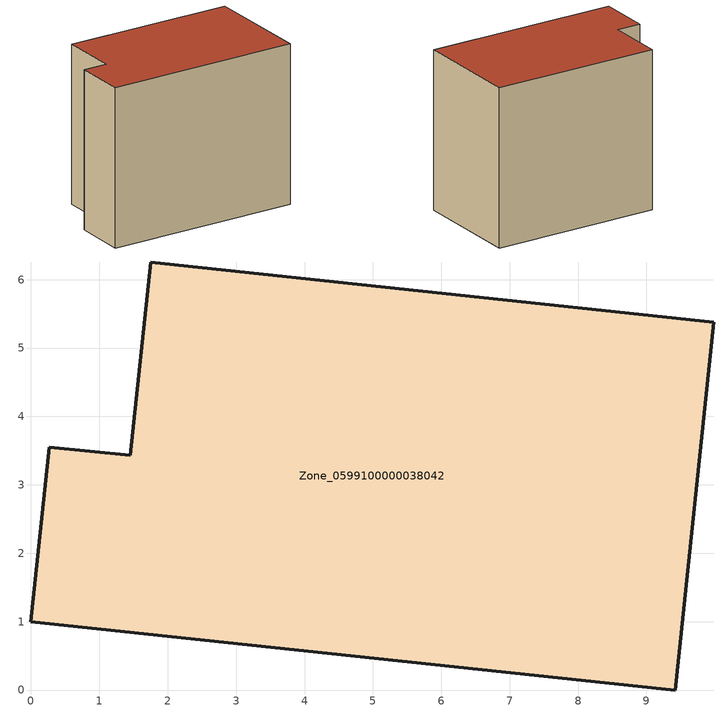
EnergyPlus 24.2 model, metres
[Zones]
Zone_0599100000038042
 floor ground (C_G): 9.42,0 0,1 0.27,3.55 1.45,3.43 1.75,6.26 9.98,5.38 z0
 wall outside (C_F): 0,1 9.42,0 9.98,5.38 1.75,6.26 1.45,3.43 0.27,3.55 0,1 z0:7.85
 roof outside (C_R): 0.27,3.55 0,1 9.42,0 9.98,5.38 1.75,6.26 1.45,3.43 z7.85
[BUILDING]
Pand.0599100000038042: North Axis=0; Terrain=City; Loads Convergence Tolerance Value=0.04; Temperature Convergence Tolerance Value=0.4; Solar Distribution=FullExterior; Maximum Number of Warmup Days=25; Minimum Number of Warmup Days=1
[Site:Location]
Rotterdam.The.Hague.AP_ZH_NLD Design_Conditions: Latitude=51.96; Longitude=4.45; Time Zone=1; Elevation=-4.5
[SITE:GROUNDTEMPERATURE:BUILDINGSURFACE]
18, 18, 18, 18, 18, 18, 18, 18, 18, 18, 18, 18
[MATERIAL] Thermal Absorptance=0.9; Solar Absorptance=0.7; Visible Absorptance=0.7
Name | Roughness | Thickness | Conductivity | Density | Specific Heat
G.TI.1975-1991 | MediumSmooth | 0.15 | 0.288461 | 540 | 1210
F.TI.1975-1991 | Rough | 0.3 | 0.230769 | 1920 | 840
R.TI.1975-1991 | MediumRough | 0.2 | 0.153846 | 1500 | 1000
[CONSTRUCTION]
C_G: G.TI.1975-1991
C_F: F.TI.1975-1991
C_R: R.TI.1975-1991
[ZONE]
Zone_0599100000038042: Type=1; Multiplier=1; Ceiling Height=Autocalculate; Volume=Autocalculate; Floor Area=autocalculate; Part of Total Floor Area=Yes
[ZONEINFILTRATION:DESIGNFLOWRATE]
Infil_Zone_0599100000038042: Zone or ZoneList or Space or SpaceList=Zone_0599100000038042; Schedule=AlwaysOn; Design Flow Rate Calculation Method=Flow/Area; Flow Rate per Floor Area=0.003; Constant Term Coefficient=1; Temperature Term Coefficient=0; Velocity Term Coefficient=0; Velocity Squared Term Coefficient=0
[HVACTEMPLATE:ZONE:IDEALLOADSAIRSYSTEM]
Zone_0599100000038042: Maximum Heating Supply Air Temperature=50; Minimum Cooling Supply Air Temperature=13; Maximum Heating Supply Air Humidity Ratio=0.0156; Minimum Cooling Supply Air Humidity Ratio=0.0077; Heating Limit=NoLimit; Cooling Limit=NoLimit; Dehumidification Control Type=ConstantSensibleHeatRatio; Cooling Sensible Heat Ratio=0.7; Dehumidification Setpoint=60; Humidification Control Type=None; Humidification Setpoint=30; Outdoor Air Method=None; Outdoor Air Flow Rate per Person=0.00944; Outdoor Air Flow Rate per Zone Floor Area=0; Outdoor Air Flow Rate per Zone=0; Demand Controlled Ventilation Type=None; Outdoor Air Economizer Type=NoEconomizer; Heat Recovery Type=None; Sensible Heat Recovery Effectiveness=0.7; Latent Heat Recovery Effectiveness=0.65
[ZONECONTROL:THERMOSTAT]
ThermostatControl_Zone_0599100000038042: Zone or ZoneList=Zone_0599100000038042; Control Type Schedule=DualSetpointControlType; Control 1=Thermostat_Zone_0599100000038042; Temperature Difference Between Cutout And Setpoint=0
[THERMOSTATSETPOINT:DUALSETPOINT]
Thermostat_Zone_0599100000038042: Heating Setpoint Temperature Schedule=HeatingSetpoint_Zone_0599100000038042; Cooling Setpoint Temperature Schedule=CoolingSetpoint_Zone_0599100000038042
[SCHEDULE:COMPACT]
HeatingSetpoint_Zone_0599100000038042: Through: 12/31, For: AllDays, Until: 24:00, 21
CoolingSetpoint_Zone_0599100000038042: Through: 12/31, For: AllDays, Until: 24:00, 24
DualSetpointControlType: Through: 12/31, For: AllDays, Until: 24:00, 4
AlwaysOn: Through: 12/31, For: AllDays, Until: 24:00, 1
